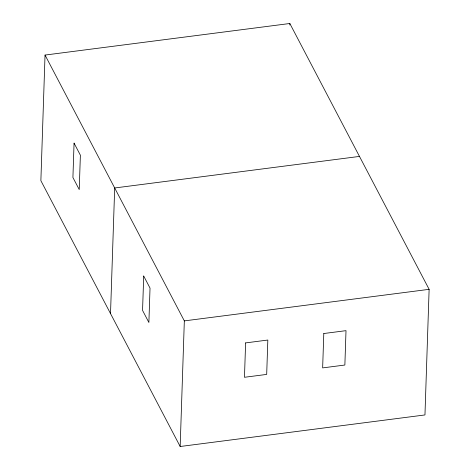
<?xml version="1.0" encoding="UTF-8"?>
<svg xmlns="http://www.w3.org/2000/svg" width="470" height="470" viewBox="0 0 470 470"><rect width="100%" height="100%" fill="white"/><g stroke="black" fill="none" stroke-linecap="round" stroke-linejoin="round"><path stroke-width="0.7" d="M45.038 55.061L40.872 180.668L180.169 446.5L424.962 414.94L429.128 289.332L289.831 23.5L45.038 55.061L184.334 320.893L180.169 446.5M110.521 313.584L114.686 187.976L359.48 156.416M289.784 24.963L289.831 23.5M184.334 320.893L429.128 289.332M74.06 143.127L72.915 177.501L79.236 189.569L80.382 155.188L74.06 143.127M143.703 276.043L142.563 310.417L148.884 322.485L150.024 288.104L143.703 276.043M245.61 342.906L244.471 377.281L266.69 374.414L267.829 340.039L245.61 342.906M323.789 333.524L322.649 367.898L344.868 365.031L346.008 330.657L323.789 333.524"/></g></svg>
